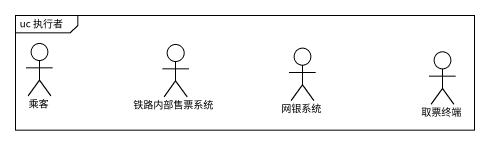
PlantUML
@startuml
mainframe uc 执行者
actor 乘客
actor 铁路内部售票系统
actor 网银系统
actor 取票终端
@enduml
